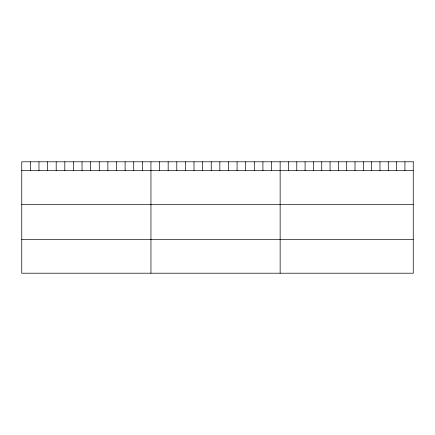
<?xml version="1.0" encoding="UTF-8"?>
<svg xmlns="http://www.w3.org/2000/svg" width="435" height="435" viewBox="0 0 435 435"><rect width="100%" height="100%" fill="white"/><g stroke="black" fill="none" stroke-linecap="round" stroke-linejoin="round"><path stroke-width="0.65" d="M21.75 170.574L413.25 170.574M21.75 204.445L413.25 204.445M21.75 239.337L413.25 239.337M404.931 161.793L404.931 170.574M396.611 161.793L396.611 170.574M388.292 161.793L388.292 170.574M379.972 161.793L379.972 170.574M371.653 161.793L371.653 170.574M363.334 161.793L363.334 170.574M355.014 161.793L355.014 170.574M346.695 161.793L346.695 170.574M338.376 161.793L338.376 170.574M330.056 161.793L330.056 170.574M321.737 161.793L321.737 170.574M313.417 161.793L313.417 170.574M305.098 161.793L305.098 170.574M296.779 161.793L296.779 170.574M288.459 161.793L288.459 170.574M280.14 161.793L280.14 273.207M271.527 161.793L271.527 170.574M262.914 161.793L262.914 170.574M254.301 161.793L254.301 170.574M245.688 161.793L245.688 170.574M237.075 161.793L237.075 170.574M228.462 161.793L228.462 170.574M219.849 161.793L219.849 170.574M211.236 161.793L211.236 170.574M202.623 161.793L202.623 170.574M194.01 161.793L194.01 170.574M185.397 161.793L185.397 170.574M176.784 161.793L176.784 170.574M168.171 161.793L168.171 170.574M159.558 161.793L159.558 170.574M150.945 161.793L150.945 273.207M142.332 161.793L142.332 170.574M133.719 161.793L133.719 170.574M125.106 161.793L125.106 170.574M116.493 161.793L116.493 170.574M107.88 161.793L107.88 170.574M99.267 161.793L99.267 170.574M90.654 161.793L90.654 170.574M82.041 161.793L82.041 170.574M73.428 161.793L73.428 170.574M64.815 161.793L64.815 170.574M56.202 161.793L56.202 170.574M47.589 161.793L47.589 170.574M38.976 161.793L38.976 170.574M30.363 161.793L30.363 170.574M413.25 161.793L21.75 161.793L21.75 273.207L413.25 273.207L413.25 161.793"/></g></svg>
